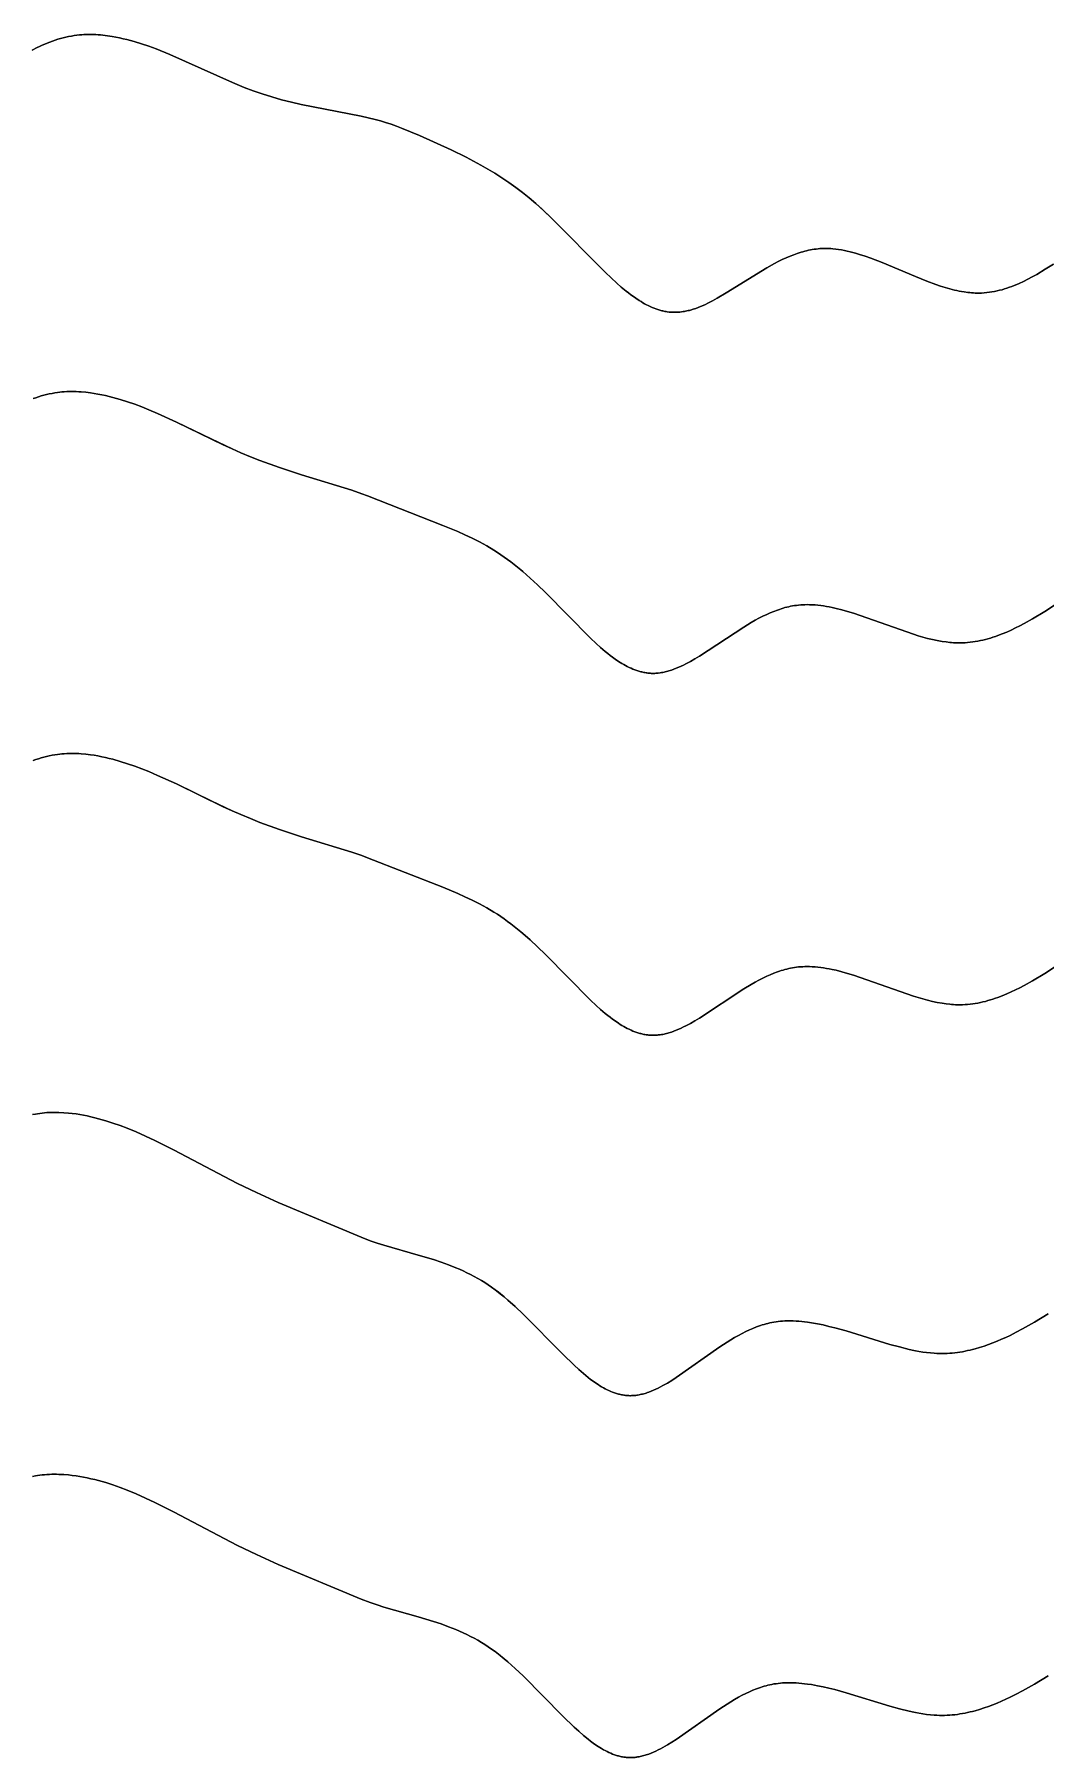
# Model space of a CAD drawing. Header units: feet. Extents: x 0 to 1.5, y 93.18 to 96.08.
# Drawn here: x 0.75 to 0.9375, y 95.3728 to 95.6923 of the extents above; entities that cross this region are included whole.
import ezdxf

# ---------------------------------------------------------------- set-up
doc = ezdxf.new("R2010")
doc.units = ezdxf.units.FT
doc.header["$MEASUREMENT"] = 0
doc.layers.add('Default', color=7, linetype='Continuous', true_color=0x000000)

msp = doc.modelspace()

# ---------------------------------------------------------------- linework, layer by layer
at = {"layer": 'Default'}
for points in [[(0.74955, 95.68941), (0.75048, 95.68989), (0.75095, 95.69011), (0.75142, 95.69033), (0.7519, 95.69054), (0.75238, 95.69074), (0.75286, 95.69093), (0.75335, 95.69111), (0.75384, 95.69127), (0.75433, 95.69143), (0.75483, 95.69158), (0.75533, 95.69171), (0.75583, 95.69183), (0.75633, 95.69194), (0.75684, 95.69204), (0.75734, 95.69212), (0.75786, 95.69219), (0.75837, 95.69224), (0.75877, 95.69228), (0.75916, 95.6923), (0.7596, 95.69232), (0.76005, 95.69233), (0.76049, 95.69233), (0.76094, 95.69232), (0.76138, 95.6923), (0.76182, 95.69228), (0.76225, 95.69224), (0.76269, 95.6922), (0.76357, 95.69209), (0.76444, 95.69195), (0.76512, 95.69183), (0.7658, 95.69169), (0.76648, 95.69154), (0.76716, 95.69137), (0.76852, 95.691), (0.76987, 95.69058), (0.77121, 95.69013), (0.77254, 95.68965), (0.77512, 95.68862), (0.78675, 95.68342), (0.78891, 95.68252), (0.79054, 95.6819), (0.7922, 95.68132), (0.794, 95.68075), (0.79581, 95.68023), (0.79764, 95.67976), (0.79948, 95.67933), (0.81058, 95.67718), (0.8119, 95.67689), (0.8132, 95.67657), (0.81416, 95.67631), (0.81512, 95.67603), (0.81615, 95.67569), (0.81711, 95.67535), (0.81806, 95.67498), (0.81974, 95.67429), (0.82141, 95.67358), (0.8273, 95.67091), (0.83006, 95.66955), (0.83141, 95.66885), (0.83275, 95.66812), (0.83406, 95.66736), (0.83537, 95.66658), (0.83666, 95.66575), (0.83795, 95.66489), (0.83924, 95.66397), (0.8405, 95.66301), (0.84174, 95.66203), (0.84295, 95.661), (0.84449, 95.65962), (0.84583, 95.65835), (0.85589, 95.64817), (0.85693, 95.64718), (0.85798, 95.64621), (0.85883, 95.64547), (0.85971, 95.64475), (0.86016, 95.6444), (0.86061, 95.64405), (0.86107, 95.64372), (0.86153, 95.6434), (0.86217, 95.64298), (0.86249, 95.64278), (0.86282, 95.64259), (0.86316, 95.6424), (0.8635, 95.64222), (0.86384, 95.64204), (0.86419, 95.64188), (0.86455, 95.64172), (0.8649, 95.64157), (0.86526, 95.64144), (0.86563, 95.64131), (0.86599, 95.6412), (0.86618, 95.64115), (0.86637, 95.6411), (0.86655, 95.64106), (0.86674, 95.64102), (0.86693, 95.64098), (0.86712, 95.64094), (0.86736, 95.64091), (0.86769, 95.64086), (0.86802, 95.64083), (0.86835, 95.64081), (0.86868, 95.6408), (0.86901, 95.64081), (0.86935, 95.64082), (0.86968, 95.64085), (0.87002, 95.64089), (0.8703, 95.64093), (0.87053, 95.64096), (0.87076, 95.64101), (0.87098, 95.64106), (0.87121, 95.64111), (0.87145, 95.64117), (0.87168, 95.64123), (0.87215, 95.64137), (0.87262, 95.64153), (0.87308, 95.6417), (0.87353, 95.64188), (0.87399, 95.64207), (0.87443, 95.64228), (0.87487, 95.64249), (0.87574, 95.64293), (0.8766, 95.6434), (0.87828, 95.64439), (0.88579, 95.64905), (0.88721, 95.64984), (0.88793, 95.65021), (0.88866, 95.65057), (0.88939, 95.6509), (0.89013, 95.65122), (0.8908, 95.65148), (0.89147, 95.65172), (0.89182, 95.65184), (0.89216, 95.65194), (0.8925, 95.65204), (0.89285, 95.65214), (0.89319, 95.65222), (0.89354, 95.6523), (0.89389, 95.65237), (0.89425, 95.65244), (0.8946, 95.65249), (0.89496, 95.65254), (0.89531, 95.65258), (0.89567, 95.65261), (0.89607, 95.65263), (0.89647, 95.65264), (0.89687, 95.65264), (0.89727, 95.65263), (0.89767, 95.65261), (0.89807, 95.65258), (0.8986, 95.65253), (0.89913, 95.65246), (0.89966, 95.65237), (0.90019, 95.65227), (0.90072, 95.65216), (0.90124, 95.65204), (0.90176, 95.65191), (0.90227, 95.65177), (0.90301, 95.65155), (0.90407, 95.6512), (0.90513, 95.65083), (0.90722, 95.65003), (0.91339, 95.64743), (0.91546, 95.64659), (0.91714, 95.64597), (0.918, 95.64568), (0.91887, 95.64541), (0.91974, 95.64516), (0.92062, 95.64494), (0.92106, 95.64484), (0.9215, 95.64474), (0.92194, 95.64466), (0.92243, 95.64458), (0.92311, 95.64448), (0.92345, 95.64445), (0.9238, 95.64442), (0.92414, 95.64439), (0.92448, 95.64438), (0.92482, 95.64437), (0.92517, 95.64436), (0.92565, 95.64438), (0.92613, 95.64441), (0.92661, 95.64445), (0.92708, 95.64451), (0.92756, 95.64458), (0.92803, 95.64467), (0.9285, 95.64477), (0.92897, 95.64488), (0.92943, 95.645), (0.92989, 95.64514), (0.93035, 95.64528), (0.9308, 95.64544), (0.93125, 95.64561), (0.9317, 95.64578), (0.93215, 95.64596), (0.93259, 95.64615), (0.93341, 95.64654), (0.93423, 95.64695), (0.93505, 95.64738), (0.93586, 95.64783), (0.93744, 95.64878), (0.93898, 95.64976)], [(0.93898, 95.64976), (0.93744, 95.64878), (0.93586, 95.64783), (0.93505, 95.64738), (0.93423, 95.64695), (0.93341, 95.64654), (0.93259, 95.64615), (0.93215, 95.64596), (0.9317, 95.64578), (0.93125, 95.64561), (0.9308, 95.64544), (0.93035, 95.64528), (0.92989, 95.64514), (0.92943, 95.645), (0.92897, 95.64488), (0.9285, 95.64477), (0.92803, 95.64467), (0.92756, 95.64458), (0.92708, 95.64451), (0.92661, 95.64445), (0.92613, 95.64441), (0.92565, 95.64438), (0.92517, 95.64436), (0.92482, 95.64437), (0.92448, 95.64438), (0.92414, 95.64439), (0.9238, 95.64442), (0.92345, 95.64445), (0.92311, 95.64448), (0.92243, 95.64458), (0.92194, 95.64466), (0.9215, 95.64474), (0.92106, 95.64484), (0.92062, 95.64494), (0.91974, 95.64516), (0.91887, 95.64541), (0.918, 95.64568), (0.91714, 95.64597), (0.91546, 95.64659), (0.91339, 95.64743), (0.90722, 95.65003), (0.90513, 95.65083), (0.90407, 95.6512), (0.90301, 95.65155), (0.90227, 95.65177), (0.90176, 95.65191), (0.90124, 95.65204), (0.90072, 95.65216), (0.90019, 95.65227), (0.89966, 95.65237), (0.89913, 95.65246), (0.8986, 95.65253), (0.89807, 95.65258), (0.89767, 95.65261), (0.89727, 95.65263), (0.89687, 95.65264), (0.89647, 95.65264), (0.89607, 95.65263), (0.89567, 95.65261), (0.89531, 95.65258), (0.89496, 95.65254), (0.8946, 95.65249), (0.89425, 95.65244), (0.89389, 95.65237), (0.89354, 95.6523), (0.89319, 95.65222), (0.89285, 95.65214), (0.8925, 95.65204), (0.89216, 95.65194), (0.89182, 95.65184), (0.89147, 95.65172), (0.8908, 95.65148), (0.89013, 95.65122), (0.88939, 95.6509), (0.88866, 95.65057), (0.88793, 95.65021), (0.88721, 95.64984), (0.88579, 95.64905), (0.87828, 95.64439), (0.8766, 95.6434), (0.87574, 95.64293), (0.87487, 95.64249), (0.87443, 95.64228), (0.87399, 95.64207), (0.87353, 95.64188), (0.87308, 95.6417), (0.87262, 95.64153), (0.87215, 95.64137), (0.87168, 95.64123), (0.87145, 95.64117), (0.87121, 95.64111), (0.87098, 95.64106), (0.87076, 95.64101), (0.87053, 95.64096), (0.8703, 95.64093), (0.87002, 95.64089), (0.86968, 95.64085), (0.86935, 95.64082), (0.86901, 95.64081), (0.86868, 95.6408), (0.86835, 95.64081), (0.86802, 95.64083), (0.86769, 95.64086), (0.86736, 95.64091), (0.86712, 95.64094), (0.86693, 95.64098), (0.86674, 95.64102), (0.86655, 95.64106), (0.86637, 95.6411), (0.86618, 95.64115), (0.86599, 95.6412), (0.86563, 95.64131), (0.86526, 95.64144), (0.8649, 95.64157), (0.86455, 95.64172), (0.86419, 95.64188), (0.86384, 95.64204), (0.8635, 95.64222), (0.86316, 95.6424), (0.86282, 95.64259), (0.86249, 95.64278), (0.86217, 95.64298), (0.86153, 95.6434), (0.86107, 95.64372), (0.86061, 95.64405), (0.86016, 95.6444), (0.85971, 95.64475), (0.85883, 95.64547), (0.85798, 95.64621), (0.85693, 95.64718), (0.85589, 95.64817), (0.84583, 95.65835), (0.84416, 95.65993), (0.84295, 95.661), (0.84174, 95.66203), (0.8405, 95.66301), (0.83924, 95.66397), (0.83795, 95.66489), (0.83666, 95.66575), (0.83537, 95.66658), (0.83406, 95.66736), (0.83275, 95.66812), (0.83141, 95.66885), (0.83006, 95.66955), (0.8273, 95.67091), (0.82141, 95.67358), (0.81974, 95.67429), (0.81806, 95.67498), (0.81711, 95.67535), (0.81615, 95.67569), (0.81512, 95.67603), (0.81416, 95.67631), (0.8132, 95.67657), (0.8119, 95.67689), (0.81058, 95.67718), (0.79948, 95.67933), (0.79764, 95.67976), (0.79581, 95.68023), (0.794, 95.68075), (0.7922, 95.68132), (0.79054, 95.6819), (0.78891, 95.68252), (0.78675, 95.68342), (0.77512, 95.68862), (0.77254, 95.68965), (0.77121, 95.69013), (0.76987, 95.69058), (0.76852, 95.691), (0.76716, 95.69137), (0.76648, 95.69154), (0.7658, 95.69169), (0.76512, 95.69183), (0.76444, 95.69195), (0.76357, 95.69209), (0.76269, 95.6922), (0.76225, 95.69224), (0.76182, 95.69228), (0.76138, 95.6923), (0.76094, 95.69232), (0.76049, 95.69233), (0.76005, 95.69233), (0.7596, 95.69232), (0.75916, 95.6923), (0.75877, 95.69228), (0.75837, 95.69224), (0.75786, 95.69219), (0.75734, 95.69212), (0.75684, 95.69204), (0.75633, 95.69194), (0.75583, 95.69183), (0.75533, 95.69171), (0.75483, 95.69158), (0.75433, 95.69143), (0.75384, 95.69127), (0.75335, 95.69111), (0.75286, 95.69093), (0.75238, 95.69074), (0.7519, 95.69054), (0.75142, 95.69033), (0.75095, 95.69011), (0.75048, 95.68989), (0.74955, 95.68941)], [(0.74974, 95.62479), (0.75023, 95.62497), (0.75073, 95.62513), (0.75123, 95.62529), (0.75173, 95.62543), (0.75224, 95.62555), (0.75274, 95.62567), (0.75326, 95.62577), (0.75377, 95.62586), (0.75429, 95.62594), (0.75469, 95.62599), (0.75509, 95.62603), (0.75553, 95.62606), (0.75598, 95.62609), (0.75643, 95.6261), (0.75687, 95.62611), (0.75732, 95.62611), (0.75776, 95.6261), (0.7582, 95.62608), (0.75865, 95.62605), (0.75953, 95.62597), (0.76041, 95.62586), (0.7611, 95.62576), (0.76178, 95.62564), (0.76247, 95.62551), (0.76316, 95.62536), (0.76385, 95.62519), (0.76454, 95.62502), (0.7659, 95.62463), (0.76726, 95.6242), (0.7686, 95.62374), (0.76991, 95.62325), (0.77121, 95.62273), (0.77283, 95.62205), (0.77633, 95.62045), (0.78502, 95.61622), (0.78664, 95.61547), (0.78827, 95.61476), (0.79005, 95.61402), (0.79182, 95.61332), (0.79542, 95.61201), (0.79954, 95.61066), (0.80883, 95.60781), (0.81071, 95.60716), (0.81173, 95.60677), (0.82575, 95.60129), (0.82849, 95.60015), (0.82984, 95.59955), (0.83119, 95.5989), (0.83252, 95.59822), (0.83386, 95.59748), (0.83519, 95.59668), (0.83584, 95.59627), (0.83648, 95.59585), (0.83712, 95.59541), (0.83775, 95.59496), (0.83837, 95.5945), (0.83898, 95.59402), (0.84021, 95.59302), (0.84055, 95.59273), (0.84192, 95.59151), (0.84326, 95.59026), (0.84474, 95.58883), (0.85309, 95.58037), (0.85414, 95.57939), (0.85498, 95.57863), (0.85585, 95.57789), (0.8563, 95.57753), (0.85675, 95.57717), (0.8572, 95.57683), (0.85766, 95.5765), (0.85829, 95.57607), (0.85861, 95.57587), (0.85894, 95.57567), (0.85927, 95.57547), (0.8596, 95.57529), (0.85994, 95.57511), (0.86028, 95.57494), (0.86063, 95.57478), (0.86098, 95.57463), (0.86133, 95.57449), (0.86169, 95.57436), (0.86187, 95.5743), (0.86206, 95.57425), (0.86224, 95.57419), (0.86243, 95.57414), (0.86261, 95.5741), (0.8628, 95.57405), (0.86298, 95.57402), (0.86317, 95.57398), (0.86341, 95.57394), (0.86357, 95.57392), (0.86373, 95.5739), (0.8639, 95.57388), (0.86406, 95.57387), (0.86422, 95.57386), (0.86439, 95.57385), (0.86455, 95.57385), (0.86471, 95.57384), (0.86487, 95.57384), (0.86504, 95.57385), (0.8652, 95.57386), (0.86536, 95.57387), (0.86553, 95.57388), (0.86569, 95.57389), (0.86602, 95.57393), (0.86629, 95.57398), (0.86652, 95.57402), (0.86675, 95.57406), (0.86697, 95.57411), (0.86719, 95.57417), (0.86743, 95.57423), (0.86766, 95.57429), (0.86789, 95.57437), (0.86812, 95.57444), (0.86858, 95.5746), (0.86903, 95.57478), (0.86948, 95.57497), (0.86992, 95.57517), (0.87036, 95.57538), (0.87079, 95.5756), (0.87164, 95.57606), (0.87248, 95.57654), (0.87331, 95.57705), (0.88152, 95.58244), (0.88292, 95.58327), (0.88363, 95.58368), (0.88434, 95.58406), (0.88507, 95.58443), (0.88579, 95.58477), (0.88645, 95.58507), (0.88712, 95.58534), (0.8878, 95.58559), (0.88814, 95.58571), (0.88848, 95.58582), (0.88883, 95.58593), (0.88918, 95.58603), (0.88952, 95.58612), (0.88988, 95.5862), (0.89023, 95.58628), (0.89058, 95.58635), (0.89094, 95.58641), (0.8913, 95.58646), (0.8917, 95.5865), (0.89209, 95.58654), (0.89249, 95.58657), (0.89289, 95.58658), (0.8933, 95.58659), (0.8937, 95.58658), (0.89423, 95.58656), (0.89476, 95.58653), (0.89529, 95.58648), (0.89582, 95.58642), (0.89635, 95.58634), (0.89687, 95.58626), (0.8974, 95.58616), (0.89792, 95.58605), (0.89866, 95.58589), (0.89973, 95.58562), (0.9008, 95.58532), (0.90186, 95.585), (0.913, 95.5811), (0.91387, 95.58083), (0.91475, 95.58058), (0.91563, 95.58034), (0.91652, 95.58013), (0.91741, 95.57994), (0.91836, 95.57977), (0.91905, 95.57967), (0.91974, 95.57959), (0.92009, 95.57955), (0.92044, 95.57953), (0.92078, 95.57951), (0.92113, 95.5795), (0.92161, 95.57949), (0.92209, 95.5795), (0.92257, 95.57952), (0.92305, 95.57956), (0.92353, 95.57961), (0.924, 95.57967), (0.92448, 95.57974), (0.92495, 95.57982), (0.92542, 95.57992), (0.92589, 95.58002), (0.92635, 95.58014), (0.92682, 95.58026), (0.92728, 95.5804), (0.92773, 95.58054), (0.92819, 95.58069), (0.92864, 95.58085), (0.92947, 95.58117), (0.9303, 95.58151), (0.93112, 95.58188), (0.93193, 95.58226), (0.93274, 95.58266), (0.93353, 95.58308), (0.93509, 95.58395), (0.93738, 95.58532), (0.94656, 95.59137)], [(0.94656, 95.59137), (0.93738, 95.58532), (0.93509, 95.58395), (0.93353, 95.58308), (0.93274, 95.58266), (0.93193, 95.58226), (0.93112, 95.58188), (0.9303, 95.58151), (0.92947, 95.58117), (0.92864, 95.58085), (0.92819, 95.58069), (0.92773, 95.58054), (0.92728, 95.5804), (0.92682, 95.58026), (0.92635, 95.58014), (0.92589, 95.58002), (0.92542, 95.57992), (0.92495, 95.57982), (0.92448, 95.57974), (0.924, 95.57967), (0.92353, 95.57961), (0.92305, 95.57956), (0.92257, 95.57952), (0.92209, 95.5795), (0.92161, 95.57949), (0.92113, 95.5795), (0.92078, 95.57951), (0.92044, 95.57953), (0.92009, 95.57955), (0.91974, 95.57959), (0.91905, 95.57967), (0.9183, 95.57978), (0.91741, 95.57994), (0.91652, 95.58013), (0.91563, 95.58034), (0.91475, 95.58058), (0.91387, 95.58083), (0.913, 95.5811), (0.90186, 95.585), (0.9008, 95.58532), (0.89973, 95.58562), (0.89866, 95.58589), (0.89792, 95.58605), (0.8974, 95.58616), (0.89687, 95.58626), (0.89635, 95.58634), (0.89582, 95.58642), (0.89529, 95.58648), (0.89476, 95.58653), (0.89423, 95.58656), (0.8937, 95.58658), (0.8933, 95.58659), (0.89289, 95.58658), (0.89249, 95.58657), (0.89209, 95.58654), (0.8917, 95.5865), (0.8913, 95.58646), (0.89094, 95.58641), (0.89058, 95.58635), (0.89023, 95.58628), (0.88988, 95.5862), (0.88952, 95.58612), (0.88918, 95.58603), (0.88883, 95.58593), (0.88848, 95.58582), (0.88814, 95.58571), (0.8878, 95.58559), (0.88712, 95.58534), (0.88645, 95.58507), (0.88579, 95.58477), (0.88507, 95.58443), (0.88434, 95.58406), (0.88363, 95.58368), (0.88292, 95.58327), (0.88152, 95.58244), (0.87331, 95.57705), (0.87248, 95.57654), (0.87164, 95.57606), (0.87079, 95.5756), (0.87036, 95.57538), (0.86992, 95.57517), (0.86948, 95.57497), (0.86903, 95.57478), (0.86858, 95.5746), (0.86812, 95.57444), (0.86789, 95.57437), (0.86766, 95.57429), (0.86743, 95.57423), (0.86719, 95.57417), (0.86697, 95.57411), (0.86675, 95.57406), (0.86652, 95.57402), (0.86629, 95.57398), (0.86602, 95.57393), (0.86569, 95.57389), (0.86553, 95.57388), (0.86536, 95.57387), (0.8652, 95.57386), (0.86504, 95.57385), (0.86487, 95.57384), (0.86471, 95.57384), (0.86455, 95.57385), (0.86439, 95.57385), (0.86422, 95.57386), (0.86406, 95.57387), (0.8639, 95.57388), (0.86373, 95.5739), (0.86357, 95.57392), (0.86341, 95.57394), (0.86317, 95.57398), (0.86298, 95.57402), (0.8628, 95.57405), (0.86261, 95.5741), (0.86243, 95.57414), (0.86224, 95.57419), (0.86206, 95.57425), (0.86187, 95.5743), (0.86169, 95.57436), (0.86133, 95.57449), (0.86098, 95.57463), (0.86063, 95.57478), (0.86028, 95.57494), (0.85994, 95.57511), (0.8596, 95.57529), (0.85927, 95.57547), (0.85894, 95.57567), (0.85861, 95.57587), (0.85829, 95.57607), (0.85766, 95.5765), (0.8572, 95.57683), (0.85675, 95.57717), (0.8563, 95.57753), (0.85585, 95.57789), (0.85498, 95.57863), (0.85414, 95.57939), (0.85309, 95.58037), (0.84474, 95.58883), (0.84326, 95.59026), (0.84192, 95.59151), (0.84055, 95.59273), (0.84021, 95.59302), (0.83898, 95.59402), (0.83837, 95.5945), (0.83775, 95.59496), (0.83712, 95.59541), (0.83648, 95.59585), (0.83584, 95.59627), (0.83519, 95.59668), (0.83386, 95.59748), (0.83252, 95.59822), (0.83119, 95.5989), (0.82984, 95.59955), (0.82849, 95.60015), (0.82575, 95.60129), (0.81173, 95.60677), (0.81071, 95.60716), (0.80883, 95.60781), (0.79954, 95.61066), (0.79542, 95.61201), (0.79182, 95.61332), (0.79005, 95.61402), (0.78827, 95.61476), (0.78664, 95.61547), (0.78288, 95.61725), (0.77633, 95.62045), (0.77283, 95.62205), (0.77121, 95.62273), (0.76991, 95.62325), (0.7686, 95.62374), (0.76726, 95.6242), (0.7659, 95.62463), (0.76454, 95.62502), (0.76385, 95.62519), (0.76316, 95.62536), (0.76247, 95.62551), (0.76178, 95.62564), (0.7611, 95.62576), (0.76041, 95.62586), (0.75953, 95.62597), (0.75865, 95.62605), (0.7582, 95.62608), (0.75776, 95.6261), (0.75732, 95.62611), (0.75687, 95.62611), (0.75643, 95.6261), (0.75598, 95.62609), (0.75553, 95.62606), (0.75509, 95.62603), (0.75469, 95.62599), (0.75429, 95.62594), (0.75377, 95.62586), (0.75326, 95.62577), (0.75274, 95.62567), (0.75224, 95.62555), (0.75173, 95.62543), (0.75123, 95.62529), (0.75073, 95.62513), (0.75023, 95.62497), (0.74974, 95.62479)], [(0.74974, 95.55768), (0.75023, 95.55786), (0.75073, 95.55802), (0.75123, 95.55817), (0.75173, 95.55831), (0.75224, 95.55844), (0.75274, 95.55856), (0.75326, 95.55866), (0.75377, 95.55875), (0.75429, 95.55882), (0.75469, 95.55887), (0.75509, 95.55891), (0.75553, 95.55895), (0.75598, 95.55897), (0.75643, 95.55899), (0.75687, 95.559), (0.75732, 95.55899), (0.75776, 95.55898), (0.7582, 95.55896), (0.75865, 95.55894), (0.75953, 95.55886), (0.76041, 95.55875), (0.7611, 95.55865), (0.76178, 95.55853), (0.76247, 95.55839), (0.76316, 95.55824), (0.76385, 95.55808), (0.76454, 95.55791), (0.7659, 95.55752), (0.76726, 95.55709), (0.7686, 95.55663), (0.76991, 95.55614), (0.77121, 95.55562), (0.77283, 95.55493), (0.77633, 95.55334), (0.78502, 95.54911), (0.78664, 95.54836), (0.78827, 95.54765), (0.79005, 95.54691), (0.79182, 95.54621), (0.79542, 95.5449), (0.79954, 95.54355), (0.80883, 95.5407), (0.81071, 95.54004), (0.81173, 95.53966), (0.82575, 95.53418), (0.82849, 95.53304), (0.82984, 95.53243), (0.83119, 95.53179), (0.83252, 95.53111), (0.83386, 95.53037), (0.83519, 95.52957), (0.83584, 95.52916), (0.83648, 95.52873), (0.83712, 95.5283), (0.83775, 95.52785), (0.83837, 95.52739), (0.83898, 95.52691), (0.84021, 95.52591), (0.84055, 95.52562), (0.84192, 95.5244), (0.84326, 95.52315), (0.84474, 95.52171), (0.85309, 95.51326), (0.85414, 95.51227), (0.85498, 95.51152), (0.85585, 95.51077), (0.8563, 95.51041), (0.85675, 95.51006), (0.8572, 95.50972), (0.85766, 95.50939), (0.85829, 95.50896), (0.85861, 95.50875), (0.85894, 95.50855), (0.85927, 95.50836), (0.8596, 95.50817), (0.85994, 95.508), (0.86028, 95.50783), (0.86063, 95.50767), (0.86098, 95.50752), (0.86133, 95.50738), (0.86169, 95.50725), (0.86187, 95.50719), (0.86206, 95.50713), (0.86224, 95.50708), (0.86243, 95.50703), (0.86261, 95.50698), (0.8628, 95.50694), (0.86298, 95.5069), (0.86317, 95.50687), (0.86341, 95.50683), (0.86357, 95.50681), (0.86373, 95.50679), (0.8639, 95.50677), (0.86406, 95.50676), (0.86422, 95.50675), (0.86439, 95.50674), (0.86455, 95.50673), (0.86471, 95.50673), (0.86487, 95.50673), (0.86504, 95.50674), (0.8652, 95.50674), (0.86536, 95.50675), (0.86553, 95.50677), (0.86569, 95.50678), (0.86602, 95.50682), (0.86629, 95.50686), (0.86652, 95.5069), (0.86675, 95.50695), (0.86697, 95.507), (0.86719, 95.50705), (0.86743, 95.50712), (0.86766, 95.50718), (0.86789, 95.50725), (0.86812, 95.50733), (0.86858, 95.50749), (0.86903, 95.50767), (0.86948, 95.50786), (0.86992, 95.50806), (0.87036, 95.50827), (0.87079, 95.50849), (0.87164, 95.50894), (0.87248, 95.50943), (0.87331, 95.50993), (0.88152, 95.51533), (0.88292, 95.51616), (0.88363, 95.51656), (0.88434, 95.51695), (0.88507, 95.51732), (0.88579, 95.51766), (0.88645, 95.51795), (0.88712, 95.51823), (0.8878, 95.51848), (0.88814, 95.5186), (0.88848, 95.51871), (0.88883, 95.51882), (0.88918, 95.51891), (0.88952, 95.51901), (0.88988, 95.51909), (0.89023, 95.51917), (0.89058, 95.51923), (0.89094, 95.51929), (0.8913, 95.51935), (0.8917, 95.51939), (0.89209, 95.51943), (0.89249, 95.51945), (0.89289, 95.51947), (0.8933, 95.51947), (0.8937, 95.51947), (0.89423, 95.51945), (0.89476, 95.51941), (0.89529, 95.51937), (0.89582, 95.5193), (0.89635, 95.51923), (0.89687, 95.51914), (0.8974, 95.51905), (0.89792, 95.51894), (0.89866, 95.51878), (0.89973, 95.51851), (0.9008, 95.51821), (0.90186, 95.51789), (0.913, 95.51399), (0.91387, 95.51372), (0.91475, 95.51347), (0.91563, 95.51323), (0.91652, 95.51302), (0.91741, 95.51283), (0.91836, 95.51266), (0.91905, 95.51255), (0.91974, 95.51247), (0.92009, 95.51244), (0.92044, 95.51242), (0.92078, 95.5124), (0.92113, 95.51239), (0.92161, 95.51238), (0.92209, 95.51239), (0.92257, 95.51241), (0.92305, 95.51245), (0.92353, 95.51249), (0.924, 95.51255), (0.92448, 95.51263), (0.92495, 95.51271), (0.92542, 95.5128), (0.92589, 95.51291), (0.92635, 95.51302), (0.92682, 95.51315), (0.92728, 95.51328), (0.92773, 95.51343), (0.92819, 95.51358), (0.92864, 95.51374), (0.92947, 95.51406), (0.9303, 95.5144), (0.93112, 95.51476), (0.93193, 95.51515), (0.93274, 95.51555), (0.93353, 95.51597), (0.93509, 95.51684), (0.93738, 95.51821), (0.94656, 95.52425)], [(0.94656, 95.52425), (0.93738, 95.51821), (0.93509, 95.51684), (0.93353, 95.51597), (0.93274, 95.51555), (0.93193, 95.51515), (0.93112, 95.51476), (0.9303, 95.5144), (0.92947, 95.51406), (0.92864, 95.51374), (0.92819, 95.51358), (0.92773, 95.51343), (0.92728, 95.51328), (0.92682, 95.51315), (0.92635, 95.51302), (0.92589, 95.51291), (0.92542, 95.5128), (0.92495, 95.51271), (0.92448, 95.51263), (0.924, 95.51255), (0.92353, 95.51249), (0.92305, 95.51245), (0.92257, 95.51241), (0.92209, 95.51239), (0.92161, 95.51238), (0.92113, 95.51239), (0.92078, 95.5124), (0.92044, 95.51242), (0.92009, 95.51244), (0.91974, 95.51247), (0.91905, 95.51255), (0.9183, 95.51267), (0.91741, 95.51283), (0.91652, 95.51302), (0.91563, 95.51323), (0.91475, 95.51347), (0.91387, 95.51372), (0.913, 95.51399), (0.90186, 95.51789), (0.9008, 95.51821), (0.89973, 95.51851), (0.89866, 95.51878), (0.89792, 95.51894), (0.8974, 95.51905), (0.89687, 95.51914), (0.89635, 95.51923), (0.89582, 95.5193), (0.89529, 95.51937), (0.89476, 95.51941), (0.89423, 95.51945), (0.8937, 95.51947), (0.8933, 95.51947), (0.89289, 95.51947), (0.89249, 95.51945), (0.89209, 95.51943), (0.8917, 95.51939), (0.8913, 95.51935), (0.89094, 95.51929), (0.89058, 95.51923), (0.89023, 95.51917), (0.88988, 95.51909), (0.88952, 95.51901), (0.88918, 95.51891), (0.88883, 95.51882), (0.88848, 95.51871), (0.88814, 95.5186), (0.8878, 95.51848), (0.88712, 95.51823), (0.88645, 95.51795), (0.88579, 95.51766), (0.88507, 95.51732), (0.88434, 95.51695), (0.88363, 95.51656), (0.88292, 95.51616), (0.88152, 95.51533), (0.87331, 95.50993), (0.87248, 95.50943), (0.87164, 95.50894), (0.87079, 95.50849), (0.87036, 95.50827), (0.86992, 95.50806), (0.86948, 95.50786), (0.86903, 95.50767), (0.86858, 95.50749), (0.86812, 95.50733), (0.86789, 95.50725), (0.86766, 95.50718), (0.86743, 95.50712), (0.86719, 95.50705), (0.86697, 95.507), (0.86675, 95.50695), (0.86652, 95.5069), (0.86629, 95.50686), (0.86602, 95.50682), (0.86569, 95.50678), (0.86553, 95.50677), (0.86536, 95.50675), (0.8652, 95.50674), (0.86504, 95.50674), (0.86487, 95.50673), (0.86471, 95.50673), (0.86455, 95.50673), (0.86439, 95.50674), (0.86422, 95.50675), (0.86406, 95.50676), (0.8639, 95.50677), (0.86373, 95.50679), (0.86357, 95.50681), (0.86341, 95.50683), (0.86317, 95.50687), (0.86298, 95.5069), (0.8628, 95.50694), (0.86261, 95.50698), (0.86243, 95.50703), (0.86224, 95.50708), (0.86206, 95.50713), (0.86187, 95.50719), (0.86169, 95.50725), (0.86133, 95.50738), (0.86098, 95.50752), (0.86063, 95.50767), (0.86028, 95.50783), (0.85994, 95.508), (0.8596, 95.50817), (0.85927, 95.50836), (0.85894, 95.50855), (0.85861, 95.50875), (0.85829, 95.50896), (0.85766, 95.50939), (0.8572, 95.50972), (0.85675, 95.51006), (0.8563, 95.51041), (0.85585, 95.51077), (0.85498, 95.51152), (0.85414, 95.51227), (0.85309, 95.51326), (0.84474, 95.52171), (0.84326, 95.52315), (0.84192, 95.5244), (0.84055, 95.52562), (0.84021, 95.52591), (0.83898, 95.52691), (0.83837, 95.52739), (0.83775, 95.52785), (0.83712, 95.5283), (0.83648, 95.52873), (0.83584, 95.52916), (0.83519, 95.52957), (0.83386, 95.53037), (0.83252, 95.53111), (0.83119, 95.53179), (0.82984, 95.53243), (0.82849, 95.53304), (0.82575, 95.53418), (0.81173, 95.53966), (0.81071, 95.54004), (0.80883, 95.5407), (0.79954, 95.54355), (0.79542, 95.5449), (0.79182, 95.54621), (0.79005, 95.54691), (0.78827, 95.54765), (0.78664, 95.54836), (0.78288, 95.55014), (0.77633, 95.55334), (0.77283, 95.55493), (0.77121, 95.55562), (0.76991, 95.55614), (0.7686, 95.55663), (0.76726, 95.55709), (0.7659, 95.55752), (0.76454, 95.55791), (0.76385, 95.55808), (0.76316, 95.55824), (0.76247, 95.55839), (0.76178, 95.55853), (0.7611, 95.55865), (0.76041, 95.55875), (0.75953, 95.55886), (0.75865, 95.55894), (0.7582, 95.55896), (0.75776, 95.55898), (0.75732, 95.55899), (0.75687, 95.559), (0.75643, 95.55899), (0.75598, 95.55897), (0.75553, 95.55895), (0.75509, 95.55891), (0.75469, 95.55887), (0.75429, 95.55882), (0.75377, 95.55875), (0.75326, 95.55866), (0.75274, 95.55856), (0.75224, 95.55844), (0.75173, 95.55831), (0.75123, 95.55817), (0.75073, 95.55802), (0.75023, 95.55786), (0.74974, 95.55768)], [(0.74965, 95.49202), (0.75017, 95.49212), (0.75057, 95.49218), (0.75097, 95.49224), (0.75141, 95.4923), (0.75186, 95.49234), (0.75231, 95.49238), (0.75276, 95.4924), (0.75321, 95.49242), (0.75365, 95.49243), (0.7541, 95.49242), (0.75454, 95.49242), (0.75543, 95.49237), (0.75632, 95.4923), (0.75701, 95.49223), (0.75771, 95.49213), (0.7584, 95.49202), (0.75909, 95.4919), (0.75979, 95.49176), (0.76048, 95.49161), (0.76117, 95.49144), (0.76185, 95.49126), (0.76322, 95.49087), (0.76456, 95.49044), (0.76589, 95.48997), (0.7672, 95.48948), (0.76883, 95.48881), (0.77059, 95.48803), (0.77234, 95.48721), (0.77579, 95.48547), (0.78767, 95.47923), (0.79119, 95.47754), (0.79518, 95.47571), (0.81061, 95.46928), (0.81228, 95.46863), (0.81355, 95.46819), (0.81482, 95.46778), (0.82117, 95.46597), (0.824, 95.46513), (0.82541, 95.46466), (0.8268, 95.46416), (0.82817, 95.46362), (0.82885, 95.46333), (0.82952, 95.46303), (0.83021, 95.4627), (0.83089, 95.46236), (0.83156, 95.462), (0.83222, 95.46163), (0.83288, 95.46125), (0.83352, 95.46085), (0.83415, 95.46043), (0.83478, 95.46), (0.83542, 95.45954), (0.83638, 95.45879), (0.83709, 95.45822), (0.83778, 95.45763), (0.83914, 95.45642), (0.84064, 95.45502), (0.848, 95.44756), (0.85009, 95.44553), (0.85093, 95.44476), (0.8518, 95.444), (0.85269, 95.44327), (0.85314, 95.44292), (0.85359, 95.44258), (0.85421, 95.44215), (0.85453, 95.44194), (0.85485, 95.44174), (0.85518, 95.44154), (0.85551, 95.44135), (0.85584, 95.44117), (0.85618, 95.441), (0.85652, 95.44083), (0.85687, 95.44068), (0.85722, 95.44054), (0.85758, 95.44041), (0.85776, 95.44035), (0.85794, 95.44029), (0.85812, 95.44023), (0.85831, 95.44018), (0.85849, 95.44014), (0.85868, 95.4401), (0.85886, 95.44006), (0.85905, 95.44002), (0.85928, 95.43998), (0.85944, 95.43996), (0.8596, 95.43994), (0.85976, 95.43993), (0.85992, 95.43991), (0.86008, 95.43991), (0.86024, 95.4399), (0.8604, 95.43989), (0.86056, 95.43989), (0.86072, 95.4399), (0.86088, 95.4399), (0.86105, 95.43991), (0.86121, 95.43992), (0.86137, 95.43994), (0.86153, 95.43995), (0.86169, 95.43998), (0.86185, 95.44), (0.86212, 95.44004), (0.86234, 95.44009), (0.86256, 95.44014), (0.86278, 95.44019), (0.863, 95.44025), (0.86323, 95.44031), (0.86346, 95.44038), (0.86369, 95.44046), (0.86392, 95.44054), (0.86437, 95.44071), (0.86482, 95.4409), (0.86526, 95.4411), (0.86569, 95.44131), (0.86612, 95.44152), (0.86654, 95.44175), (0.86737, 95.44223), (0.8682, 95.44273), (0.86901, 95.44326), (0.87707, 95.44892), (0.87845, 95.44982), (0.87914, 95.45025), (0.87985, 95.45067), (0.88056, 95.45107), (0.88127, 95.45145), (0.88192, 95.45177), (0.88258, 95.45208), (0.88325, 95.45237), (0.88393, 95.45264), (0.88427, 95.45277), (0.88462, 95.45289), (0.88497, 95.453), (0.88532, 95.45311), (0.88567, 95.4532), (0.88602, 95.4533), (0.88638, 95.45338), (0.88673, 95.45345), (0.88713, 95.45353), (0.88753, 95.45359), (0.88792, 95.45364), (0.88833, 95.45369), (0.88873, 95.45372), (0.88913, 95.45374), (0.88966, 95.45376), (0.89019, 95.45377), (0.89072, 95.45376), (0.89125, 95.45373), (0.89178, 95.4537), (0.89231, 95.45365), (0.89283, 95.45359), (0.89336, 95.45352), (0.89411, 95.45341), (0.89519, 95.45322), (0.89627, 95.453), (0.89734, 95.45275), (0.8984, 95.45248), (0.90052, 95.45189), (0.90862, 95.44941), (0.9104, 95.44892), (0.9122, 95.44848), (0.91309, 95.44828), (0.91404, 95.4481), (0.91474, 95.44799), (0.91545, 95.44789), (0.91615, 95.44781), (0.91686, 95.44775), (0.91734, 95.44772), (0.91782, 95.44771), (0.9183, 95.44771), (0.91878, 95.44771), (0.91926, 95.44773), (0.91974, 95.44776), (0.92021, 95.4478), (0.92068, 95.44785), (0.92116, 95.44791), (0.92163, 95.44797), (0.9221, 95.44805), (0.92257, 95.44814), (0.92304, 95.44824), (0.92351, 95.44834), (0.92398, 95.44846), (0.92444, 95.44858), (0.92528, 95.44882), (0.92611, 95.44908), (0.92693, 95.44937), (0.92774, 95.44968), (0.92855, 95.45), (0.92935, 95.45035), (0.93014, 95.45071), (0.93093, 95.45108), (0.93208, 95.45165), (0.93322, 95.45226), (0.93547, 95.45352), (0.93798, 95.45504)], [(0.93798, 95.45504), (0.93547, 95.45352), (0.93322, 95.45226), (0.93208, 95.45165), (0.93093, 95.45108), (0.93014, 95.45071), (0.92935, 95.45035), (0.92855, 95.45), (0.92774, 95.44968), (0.92693, 95.44937), (0.92611, 95.44908), (0.92528, 95.44882), (0.92444, 95.44858), (0.92398, 95.44846), (0.92351, 95.44834), (0.92304, 95.44824), (0.92257, 95.44814), (0.9221, 95.44805), (0.92163, 95.44797), (0.92116, 95.44791), (0.92068, 95.44785), (0.92021, 95.4478), (0.91974, 95.44776), (0.91926, 95.44773), (0.91878, 95.44771), (0.9183, 95.44771), (0.91782, 95.44771), (0.91734, 95.44772), (0.91686, 95.44775), (0.91615, 95.44781), (0.91545, 95.44789), (0.91474, 95.44799), (0.91399, 95.44811), (0.91309, 95.44828), (0.9122, 95.44848), (0.9104, 95.44892), (0.90862, 95.44941), (0.90052, 95.45189), (0.8984, 95.45248), (0.89734, 95.45275), (0.89627, 95.453), (0.89519, 95.45322), (0.89411, 95.45341), (0.89336, 95.45352), (0.89283, 95.45359), (0.89231, 95.45365), (0.89178, 95.4537), (0.89125, 95.45373), (0.89072, 95.45376), (0.89019, 95.45377), (0.88966, 95.45376), (0.88913, 95.45374), (0.88873, 95.45372), (0.88833, 95.45369), (0.88792, 95.45364), (0.88753, 95.45359), (0.88713, 95.45353), (0.88673, 95.45345), (0.88638, 95.45338), (0.88602, 95.4533), (0.88567, 95.4532), (0.88532, 95.45311), (0.88497, 95.453), (0.88462, 95.45289), (0.88427, 95.45277), (0.88393, 95.45264), (0.88325, 95.45237), (0.88258, 95.45208), (0.88192, 95.45177), (0.88127, 95.45145), (0.88056, 95.45107), (0.87985, 95.45067), (0.87914, 95.45025), (0.87845, 95.44982), (0.87707, 95.44892), (0.86901, 95.44326), (0.8682, 95.44273), (0.86737, 95.44223), (0.86654, 95.44175), (0.86612, 95.44152), (0.86569, 95.44131), (0.86526, 95.4411), (0.86482, 95.4409), (0.86437, 95.44071), (0.86392, 95.44054), (0.86369, 95.44046), (0.86346, 95.44038), (0.86323, 95.44031), (0.863, 95.44025), (0.86278, 95.44019), (0.86256, 95.44014), (0.86234, 95.44009), (0.86212, 95.44004), (0.86185, 95.44), (0.86169, 95.43998), (0.86153, 95.43995), (0.86137, 95.43994), (0.86121, 95.43992), (0.86105, 95.43991), (0.86088, 95.4399), (0.86072, 95.4399), (0.86056, 95.43989), (0.8604, 95.43989), (0.86024, 95.4399), (0.86008, 95.43991), (0.85992, 95.43991), (0.85976, 95.43993), (0.8596, 95.43994), (0.85944, 95.43996), (0.85928, 95.43998), (0.85905, 95.44002), (0.85886, 95.44006), (0.85868, 95.4401), (0.85849, 95.44014), (0.85831, 95.44018), (0.85812, 95.44023), (0.85794, 95.44029), (0.85776, 95.44035), (0.85758, 95.44041), (0.85722, 95.44054), (0.85687, 95.44068), (0.85652, 95.44083), (0.85618, 95.441), (0.85584, 95.44117), (0.85551, 95.44135), (0.85518, 95.44154), (0.85485, 95.44174), (0.85453, 95.44194), (0.85421, 95.44215), (0.85359, 95.44258), (0.85314, 95.44292), (0.85269, 95.44327), (0.8518, 95.444), (0.85093, 95.44476), (0.85009, 95.44553), (0.848, 95.44756), (0.84064, 95.45502), (0.83914, 95.45642), (0.83778, 95.45763), (0.83709, 95.45822), (0.83604, 95.45906), (0.83542, 95.45954), (0.83478, 95.46), (0.83415, 95.46043), (0.83352, 95.46085), (0.83288, 95.46125), (0.83222, 95.46163), (0.83156, 95.462), (0.83089, 95.46236), (0.83021, 95.4627), (0.82952, 95.46303), (0.82885, 95.46333), (0.82817, 95.46362), (0.8268, 95.46416), (0.82541, 95.46466), (0.824, 95.46513), (0.82117, 95.46597), (0.81482, 95.46778), (0.81355, 95.46819), (0.81228, 95.46863), (0.81061, 95.46928), (0.79518, 95.47571), (0.79119, 95.47754), (0.78767, 95.47923), (0.77579, 95.48547), (0.77234, 95.48721), (0.77059, 95.48803), (0.76883, 95.48881), (0.7672, 95.48948), (0.76589, 95.48997), (0.76456, 95.49044), (0.76322, 95.49087), (0.76185, 95.49126), (0.76117, 95.49144), (0.76048, 95.49161), (0.75979, 95.49176), (0.75909, 95.4919), (0.7584, 95.49202), (0.75771, 95.49213), (0.75701, 95.49223), (0.75632, 95.4923), (0.75543, 95.49237), (0.75454, 95.49242), (0.7541, 95.49242), (0.75365, 95.49243), (0.75321, 95.49242), (0.75276, 95.4924), (0.75231, 95.49238), (0.75186, 95.49234), (0.75141, 95.4923), (0.75097, 95.49224), (0.75057, 95.49218), (0.75017, 95.49212), (0.74965, 95.49202)], [(0.74965, 95.42491), (0.75017, 95.425), (0.75057, 95.42507), (0.75097, 95.42513), (0.75141, 95.42518), (0.75186, 95.42523), (0.75231, 95.42526), (0.75276, 95.42529), (0.75321, 95.42531), (0.75365, 95.42531), (0.7541, 95.42531), (0.75454, 95.4253), (0.75543, 95.42526), (0.75632, 95.42519), (0.75701, 95.42511), (0.75771, 95.42502), (0.7584, 95.42491), (0.75909, 95.42479), (0.75979, 95.42465), (0.76048, 95.42449), (0.76117, 95.42433), (0.76185, 95.42415), (0.76322, 95.42376), (0.76456, 95.42333), (0.76589, 95.42286), (0.7672, 95.42236), (0.76883, 95.42169), (0.77059, 95.42091), (0.77234, 95.42009), (0.77579, 95.41836), (0.78767, 95.41212), (0.79119, 95.41042), (0.79518, 95.4086), (0.81061, 95.40216), (0.81228, 95.40152), (0.81355, 95.40108), (0.81482, 95.40066), (0.82117, 95.39886), (0.824, 95.39802), (0.82541, 95.39755), (0.8268, 95.39705), (0.82817, 95.39651), (0.82885, 95.39622), (0.82952, 95.39591), (0.83021, 95.39559), (0.83089, 95.39524), (0.83156, 95.39489), (0.83222, 95.39452), (0.83288, 95.39414), (0.83352, 95.39374), (0.83415, 95.39332), (0.83478, 95.39288), (0.83542, 95.39242), (0.83638, 95.39168), (0.83709, 95.39111), (0.83778, 95.39052), (0.83914, 95.38931), (0.84064, 95.38791), (0.848, 95.38045), (0.85009, 95.37842), (0.85093, 95.37765), (0.8518, 95.37689), (0.85269, 95.37616), (0.85314, 95.37581), (0.85359, 95.37547), (0.85421, 95.37504), (0.85453, 95.37483), (0.85485, 95.37462), (0.85518, 95.37443), (0.85551, 95.37424), (0.85584, 95.37406), (0.85618, 95.37388), (0.85652, 95.37372), (0.85687, 95.37357), (0.85722, 95.37342), (0.85758, 95.37329), (0.85776, 95.37323), (0.85794, 95.37318), (0.85812, 95.37312), (0.85831, 95.37307), (0.85849, 95.37303), (0.85868, 95.37298), (0.85886, 95.37294), (0.85905, 95.37291), (0.85928, 95.37287), (0.85944, 95.37285), (0.8596, 95.37283), (0.85976, 95.37281), (0.85992, 95.3728), (0.86008, 95.37279), (0.86024, 95.37279), (0.8604, 95.37278), (0.86056, 95.37278), (0.86072, 95.37278), (0.86088, 95.37279), (0.86105, 95.3728), (0.86121, 95.37281), (0.86137, 95.37282), (0.86153, 95.37284), (0.86169, 95.37286), (0.86185, 95.37289), (0.86212, 95.37293), (0.86234, 95.37298), (0.86256, 95.37302), (0.86278, 95.37308), (0.863, 95.37314), (0.86323, 95.3732), (0.86346, 95.37327), (0.86369, 95.37335), (0.86392, 95.37343), (0.86437, 95.3736), (0.86482, 95.37378), (0.86526, 95.37398), (0.86569, 95.37419), (0.86612, 95.37441), (0.86654, 95.37464), (0.86737, 95.37511), (0.8682, 95.37562), (0.86901, 95.37614), (0.87707, 95.38181), (0.87845, 95.38271), (0.87914, 95.38314), (0.87985, 95.38355), (0.88056, 95.38395), (0.88127, 95.38434), (0.88192, 95.38466), (0.88258, 95.38497), (0.88325, 95.38526), (0.88393, 95.38553), (0.88427, 95.38566), (0.88462, 95.38577), (0.88497, 95.38589), (0.88532, 95.38599), (0.88567, 95.38609), (0.88602, 95.38618), (0.88638, 95.38627), (0.88673, 95.38634), (0.88713, 95.38642), (0.88753, 95.38648), (0.88792, 95.38653), (0.88833, 95.38657), (0.88873, 95.38661), (0.88913, 95.38663), (0.88966, 95.38665), (0.89019, 95.38665), (0.89072, 95.38664), (0.89125, 95.38662), (0.89178, 95.38658), (0.89231, 95.38654), (0.89283, 95.38648), (0.89336, 95.38641), (0.89411, 95.3863), (0.89519, 95.38611), (0.89627, 95.38589), (0.89734, 95.38564), (0.8984, 95.38537), (0.90052, 95.38478), (0.90862, 95.3823), (0.9104, 95.3818), (0.9122, 95.38136), (0.91309, 95.38117), (0.91404, 95.38099), (0.91474, 95.38087), (0.91545, 95.38078), (0.91615, 95.3807), (0.91686, 95.38064), (0.91734, 95.38061), (0.91782, 95.3806), (0.9183, 95.38059), (0.91878, 95.3806), (0.91926, 95.38062), (0.91974, 95.38065), (0.92021, 95.38069), (0.92068, 95.38073), (0.92116, 95.38079), (0.92163, 95.38086), (0.9221, 95.38094), (0.92257, 95.38103), (0.92304, 95.38112), (0.92351, 95.38123), (0.92398, 95.38134), (0.92444, 95.38147), (0.92528, 95.38171), (0.92611, 95.38197), (0.92693, 95.38226), (0.92774, 95.38256), (0.92855, 95.38289), (0.92935, 95.38323), (0.93014, 95.38359), (0.93093, 95.38397), (0.93208, 95.38454), (0.93322, 95.38514), (0.93547, 95.38641), (0.93798, 95.38793)], [(0.93798, 95.38793), (0.93547, 95.38641), (0.93322, 95.38514), (0.93208, 95.38454), (0.93093, 95.38397), (0.93014, 95.38359), (0.92935, 95.38323), (0.92855, 95.38289), (0.92774, 95.38256), (0.92693, 95.38226), (0.92611, 95.38197), (0.92528, 95.38171), (0.92444, 95.38147), (0.92398, 95.38134), (0.92351, 95.38123), (0.92304, 95.38112), (0.92257, 95.38103), (0.9221, 95.38094), (0.92163, 95.38086), (0.92116, 95.38079), (0.92068, 95.38073), (0.92021, 95.38069), (0.91974, 95.38065), (0.91926, 95.38062), (0.91878, 95.3806), (0.9183, 95.38059), (0.91782, 95.3806), (0.91734, 95.38061), (0.91686, 95.38064), (0.91615, 95.3807), (0.91545, 95.38078), (0.91474, 95.38087), (0.91399, 95.381), (0.91309, 95.38117), (0.9122, 95.38136), (0.9104, 95.3818), (0.90862, 95.3823), (0.90052, 95.38478), (0.8984, 95.38537), (0.89734, 95.38564), (0.89627, 95.38589), (0.89519, 95.38611), (0.89411, 95.3863), (0.89336, 95.38641), (0.89283, 95.38648), (0.89231, 95.38654), (0.89178, 95.38658), (0.89125, 95.38662), (0.89072, 95.38664), (0.89019, 95.38665), (0.88966, 95.38665), (0.88913, 95.38663), (0.88873, 95.38661), (0.88833, 95.38657), (0.88792, 95.38653), (0.88753, 95.38648), (0.88713, 95.38642), (0.88673, 95.38634), (0.88638, 95.38627), (0.88602, 95.38618), (0.88567, 95.38609), (0.88532, 95.38599), (0.88497, 95.38589), (0.88462, 95.38577), (0.88427, 95.38566), (0.88393, 95.38553), (0.88325, 95.38526), (0.88258, 95.38497), (0.88192, 95.38466), (0.88127, 95.38434), (0.88056, 95.38395), (0.87985, 95.38355), (0.87914, 95.38314), (0.87845, 95.38271), (0.87707, 95.38181), (0.86901, 95.37614), (0.8682, 95.37562), (0.86737, 95.37511), (0.86654, 95.37464), (0.86612, 95.37441), (0.86569, 95.37419), (0.86526, 95.37398), (0.86482, 95.37378), (0.86437, 95.3736), (0.86392, 95.37343), (0.86369, 95.37335), (0.86346, 95.37327), (0.86323, 95.3732), (0.863, 95.37314), (0.86278, 95.37308), (0.86256, 95.37302), (0.86234, 95.37298), (0.86212, 95.37293), (0.86185, 95.37289), (0.86169, 95.37286), (0.86153, 95.37284), (0.86137, 95.37282), (0.86121, 95.37281), (0.86105, 95.3728), (0.86088, 95.37279), (0.86072, 95.37278), (0.86056, 95.37278), (0.8604, 95.37278), (0.86024, 95.37279), (0.86008, 95.37279), (0.85992, 95.3728), (0.85976, 95.37281), (0.8596, 95.37283), (0.85944, 95.37285), (0.85928, 95.37287), (0.85905, 95.37291), (0.85886, 95.37294), (0.85868, 95.37298), (0.85849, 95.37303), (0.85831, 95.37307), (0.85812, 95.37312), (0.85794, 95.37318), (0.85776, 95.37323), (0.85758, 95.37329), (0.85722, 95.37342), (0.85687, 95.37357), (0.85652, 95.37372), (0.85618, 95.37388), (0.85584, 95.37406), (0.85551, 95.37424), (0.85518, 95.37443), (0.85485, 95.37462), (0.85453, 95.37483), (0.85421, 95.37504), (0.85359, 95.37547), (0.85314, 95.37581), (0.85269, 95.37616), (0.8518, 95.37689), (0.85093, 95.37765), (0.85009, 95.37842), (0.848, 95.38045), (0.84064, 95.38791), (0.83914, 95.38931), (0.83778, 95.39052), (0.83709, 95.39111), (0.83604, 95.39195), (0.83542, 95.39242), (0.83478, 95.39288), (0.83415, 95.39332), (0.83352, 95.39374), (0.83288, 95.39414), (0.83222, 95.39452), (0.83156, 95.39489), (0.83089, 95.39524), (0.83021, 95.39559), (0.82952, 95.39591), (0.82885, 95.39622), (0.82817, 95.39651), (0.8268, 95.39705), (0.82541, 95.39755), (0.824, 95.39802), (0.82117, 95.39886), (0.81482, 95.40066), (0.81355, 95.40108), (0.81228, 95.40152), (0.81061, 95.40216), (0.79518, 95.4086), (0.79119, 95.41042), (0.78767, 95.41212), (0.77579, 95.41836), (0.77234, 95.42009), (0.77059, 95.42091), (0.76883, 95.42169), (0.7672, 95.42236), (0.76589, 95.42286), (0.76456, 95.42333), (0.76322, 95.42376), (0.76185, 95.42415), (0.76117, 95.42433), (0.76048, 95.42449), (0.75979, 95.42465), (0.75909, 95.42479), (0.7584, 95.42491), (0.75771, 95.42502), (0.75701, 95.42511), (0.75632, 95.42519), (0.75543, 95.42526), (0.75454, 95.4253), (0.7541, 95.42531), (0.75365, 95.42531), (0.75321, 95.42531), (0.75276, 95.42529), (0.75231, 95.42526), (0.75186, 95.42523), (0.75141, 95.42518), (0.75097, 95.42513), (0.75057, 95.42507), (0.75017, 95.425), (0.74965, 95.42491)]]:
    msp.add_lwpolyline(points, dxfattribs=at)

doc.saveas('drawing.dxf')
